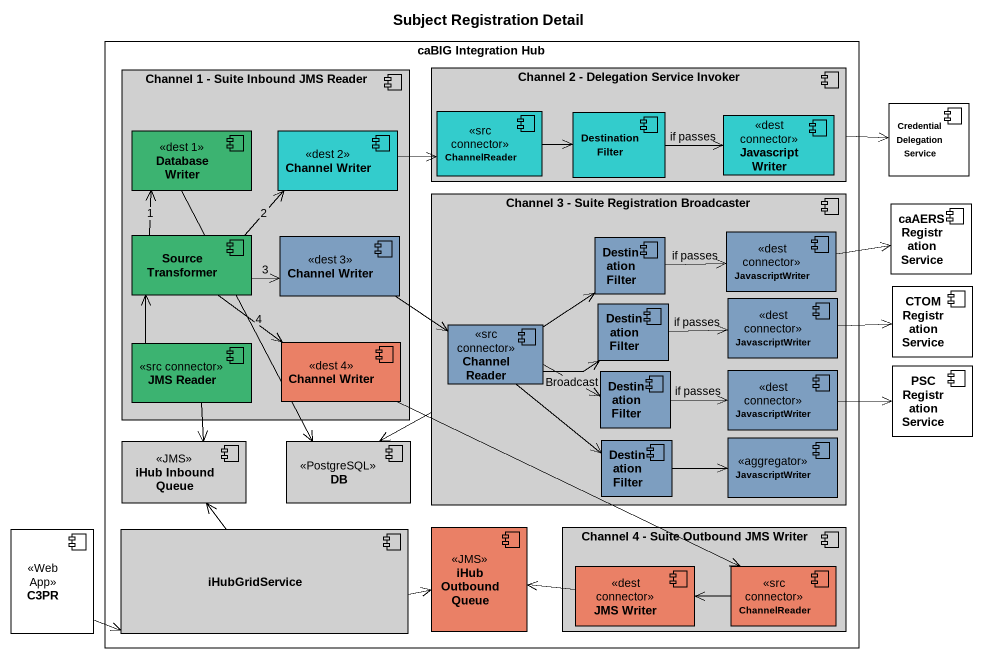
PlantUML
@startuml
title Subject Registration Detail
rectangle "caBIG Integration Hub" as caBIG_Integration_Hub {
  component "Channel 1 - Suite Inbound JMS Reader" as Channel_1_Suite_Inbound_JMS #D0D0D0 {
    component "Database Writer" as Database_Writer <<dest 1>> #3CB371
    component "Channel Writer" as Channel_Writer <<dest 2>> #33CCCC
    component "Source Transformer" as Source_Transformer #3CB371
    component "Channel Writer" as Channel_Writer_2 <<dest 3>> #7D9EC0
    component "JMS Reader" as JMS_Reader <<src connector>> #3CB371
    component "Channel Writer" as Channel_Writer_3 <<dest 4>> #EA8066
  }
  component "Channel 2 - Delegation Service Invoker" as Channel_2_Delegation #D0D0D0 {
    component ChannelReader <<src connector>> #33CCCC
    component "Destination Filter" as Destination_Filter #33CCCC
    component "Javascript Writer" as Javascript_Writer <<dest connector>> #33CCCC
  }
  component "Channel 3 - Suite Registration Broadcaster" as Channel_3_Suite #D0D0D0 {
    component "Destination Filter" as Destination_Filter_2 #7D9EC0
    component JavascriptWriter <<dest connector>> #7D9EC0
    component "JavascriptWriter" as JavascriptWriter_2 <<dest connector>> #7D9EC0
    component "ChannelReader" as ChannelReader_2 <<src connector>> #7D9EC0
    component "Destination Filter" as Destination_Filter_3 #7D9EC0
    component "Destination Filter" as Destination_Filter_4 #7D9EC0
    component "JavascriptWriter" as JavascriptWriter_3 <<dest connector>> #7D9EC0
    component "Destination Filter" as Destination_Filter_5 #7D9EC0
    component "JavascriptWriter" as JavascriptWriter_4 <<aggregator>> #7D9EC0
  }
  component "iHub Inbound Queue" as iHub_Inbound_Queue <<JMS>> #D0D0D0
  component DB <<PostgreSQL>> #D0D0D0
  component iHubGridService #D0D0D0
  component "iHub Outbound Queue" as iHub_Outbound_Queue <<JMS>> #EA8066
  component "Channel 4 - Suite Outbound JMS Writer" as Channel_4_Suite_Outbound #D0D0D0 {
    component "JMS Writer" as JMS_Writer <<dest connector>> #EA8066
    component "ChannelReader" as ChannelReader_3 <<src connector>> #EA8066
  }
}
component "Credential Delegation Service" as Credential_Delegation #FFFFFF
component "caAERS Registration Service" as caAERS_Registration_Service #FFFFFF
component "CTOM Registration Service" as CTOM_Registration_Service #FFFFFF
component "PSC Registration Service" as PSC_Registration_Service #FFFFFF
component C3PR <<Web App>> #FFFFFF
Channel_2_Delegation -right-> Credential_Delegation
Database_Writer --> DB
Channel_Writer -right-> ChannelReader
ChannelReader -right-> Destination_Filter
Destination_Filter -right-> Javascript_Writer : if passes
Channel_3_Suite -left-> DB
Source_Transformer -up-> Database_Writer : 1
Source_Transformer -up-> Channel_Writer : 2
Source_Transformer -right-> Channel_Writer_2 : 3
Source_Transformer --> Channel_Writer_3 : 4
Channel_Writer_2 -right-> ChannelReader_2
Destination_Filter_2 -right-> JavascriptWriter : if passes
JavascriptWriter -right-> caAERS_Registration_Service
JavascriptWriter_2 -right-> CTOM_Registration_Service
JMS_Reader -up-> Source_Transformer
JMS_Reader --> iHub_Inbound_Queue
Channel_Writer_3 -right-> ChannelReader_3
ChannelReader_2 -up-> Destination_Filter_2
ChannelReader_2 -right-> Destination_Filter_3 : Broadcast
ChannelReader_2 -right-> Destination_Filter_4
ChannelReader_2 --> Destination_Filter_5
Destination_Filter_3 -right-> JavascriptWriter_2 : if passes
Destination_Filter_4 -right-> JavascriptWriter_3 : if passes
JavascriptWriter_3 -right-> PSC_Registration_Service
Destination_Filter_5 -right-> JavascriptWriter_4
C3PR -right-> iHubGridService
iHubGridService -up-> iHub_Inbound_Queue
iHubGridService -right-> iHub_Outbound_Queue
JMS_Writer -left-> iHub_Outbound_Queue
ChannelReader_3 -left-> JMS_Writer
@enduml
